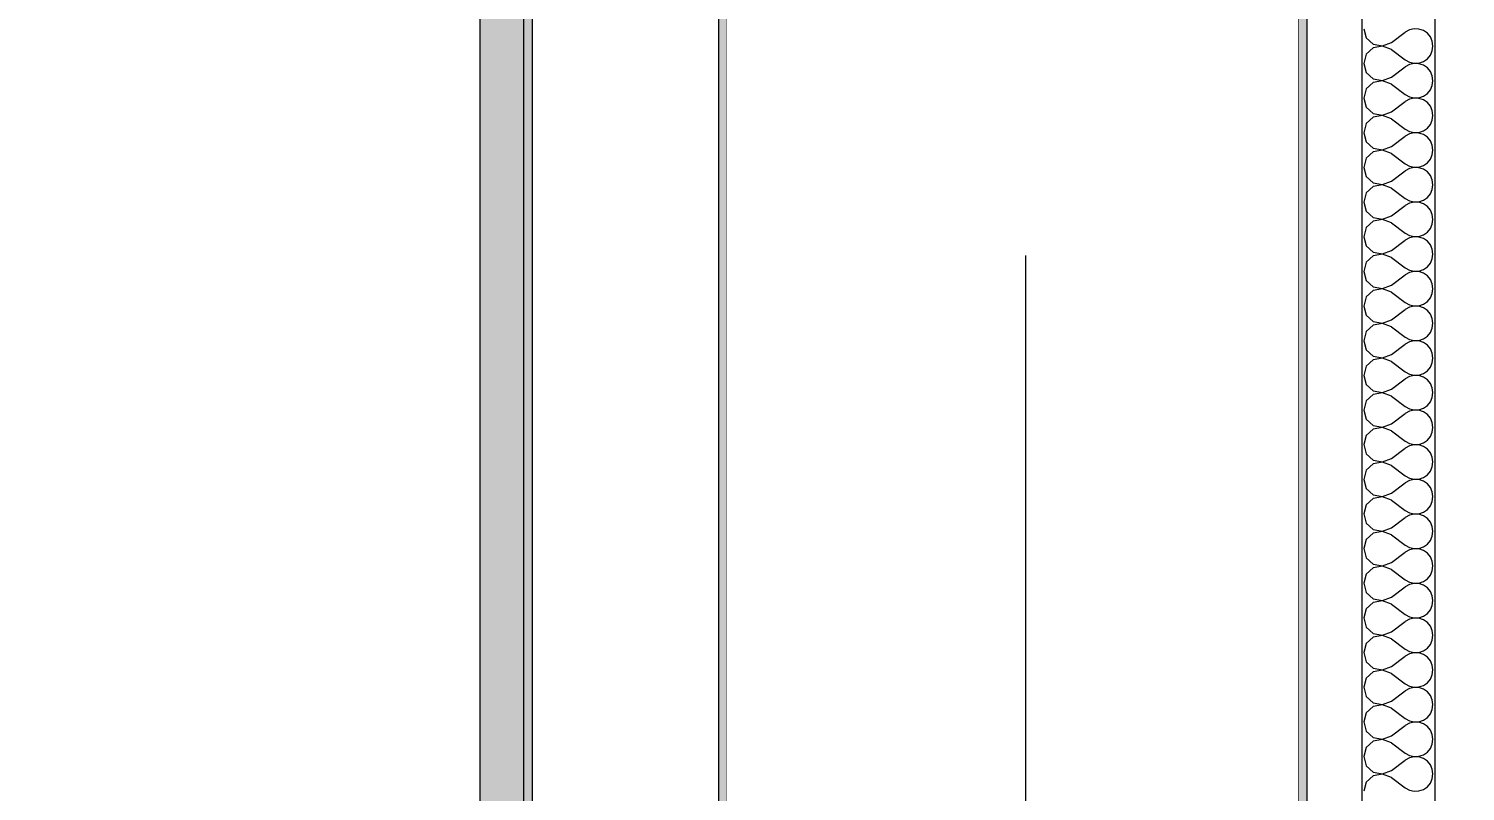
# Model space of a CAD drawing. Header units: millimetres. Extents: x -48147 to 1414029, y -496296 to 18123.
# Drawn here: x 1376945.7 to 1377439.4, y -481552.2 to -481290.3 of the extents above; entities that cross this region are included whole.
import ezdxf
from ezdxf.enums import TextEntityAlignment as Align

# ---------------------------------------------------------------- set-up
doc = ezdxf.new("R2010")
doc.units = ezdxf.units.MM
doc.header["$MEASUREMENT"] = 0
doc.linetypes.add('Double Dashed', pattern=[546.805537, 264.583325, -105.833328, 70.555556, -105.833328])
doc.linetypes.add('Wipeout_Contour', pattern=[1000, 0, -1000])
for name, color, linetype in [('A-25-M_Wall_Int', 7, 'Continuous'), ('New_A-15-MG_Structural_Grid_Phase_2', 7, 'Continuous'), ('New_A-25-M_Wall_Int', 7, 'Continuous'), ('New_A-95-D_1_20', 7, 'Continuous'), ('S-280-M_COLUMN.IFC Import', 7, 'Continuous')]:
    doc.layers.add(name, color=color, linetype=linetype)
for name, color, linetype, lineweight in [('A-25-M_Wall_Int_Pen_No__1', 7, 'Continuous', 13), ('New_A-25-M_Wall_Int_Pen_No__1', 7, 'Continuous', 13), ('New_A-95-D_1_20_Pen_No__1', 7, 'Continuous', 13)]:
    doc.layers.add(name, color=color, linetype=linetype, lineweight=lineweight)
for name, color, linetype, lineweight, true_color in [('A-25-M_Wall_Int_Pen_No__107', 7, 'Continuous', 15, 0xa6a6a6), ('New_A-15-MG_Structural_Grid_Phase_2_Pen_No__222', 7, 'Continuous', 13, 0x65af33), ('New_A-25-M_Wall_Int_Pen_No__107', 7, 'Continuous', 15, 0xa6a6a6)]:
    doc.layers.add(name, color=color, linetype=linetype, lineweight=lineweight, true_color=true_color)
doc.styles.add('GENERATED_STYLE_1', font='')
doc.styles.add('GENERATED_STYLE_2', font='')
doc.styles.get('GENERATED_STYLE_1').set_extended_font_data('Arial')
doc.styles.get('GENERATED_STYLE_2').set_extended_font_data('Swis721 BT')
doc.dimstyles.new('GENERATED_STYLE__4', dxfattribs={"dimtxt": 125, "dimasz": 47.5, "dimexe": 0.18, "dimexo": 50, "dimgap": 0.09, "dimtad": 1, "dimdec": 0, "dimzin": 0, "dimdsep": 46, "dimtxsty": 'GENERATED_STYLE_1', "dimblk": 'ARROWHEAD_2', "dimblk1": 'ARROWHEAD_2', "dimblk2": 'ARROWHEAD_2', "dimcen": 0.09, "dimclrd": 7, "dimclre": 7, "dimclrt": 7, "dimadec": 0, "dimazin": 0, "dimtfac": 1, "dimtdec": 4, "dimtmove": 0, "dimatfit": 3, "dimfxl": 1, "dimtolj": 1, "dimtzin": 0, "dimarcsym": 0})

# ---------------------------------------------------------------- blocks, each defined once
blk = doc.blocks.new('Section Elem_16_2', base_point=(1372879, -490836.73))
at = {"color": 254, "linetype": 'Wipeout_Contour', "lineweight": 0, "ltscale": 5833853.979786932}
blk.add_wipeout([(1376451.91, -482736.73), (1377100.68, -482736.73), (1377100.68, -479761.73), (1376451.91, -479761.73)], dxfattribs=at).dxf.layer = 'New_A-25-M_Wall_Int'
blk = doc.blocks.new('Section Elem_409_2', base_point=(1372879, -490836.73))
at = {"layer": 'A-25-M_Wall_Int_Pen_No__107', "linetype": 'Continuous', "lineweight": 0, "true_color": 0x535353}
blk.add_hatch(color=251, dxfattribs=at).paths.add_polyline_path([(1377182.68, -482736.73), (1377185.68, -482736.73), (1377185.68, -479136.73), (1377182.68, -479136.73)])
at = {"layer": 'A-25-M_Wall_Int_Pen_No__107', "linetype": 'Continuous'}
blk.add_hatch(color=256, dxfattribs=at).paths.add_polyline_path([(1377115.68, -479761.73), (1377100.68, -479761.73), (1377100.68, -482736.73), (1377115.68, -482736.73)])
at = {"layer": 'A-25-M_Wall_Int_Pen_No__1', "linetype": 'Continuous'}
for p, q in [((1377100.68, -479761.73), (1377100.68, -482736.73)), ((1377115.68, -479761.73), (1377115.68, -482736.73)), ((1377185.68, -479761.73), (1377185.68, -482736.73))]:
    blk.add_line(p, q, dxfattribs=at)
at = {"color": 254, "linetype": 'Wipeout_Contour', "lineweight": 0, "ltscale": 5834856.666910468}
blk.add_wipeout([(1377118.68, -482736.73), (1377182.68, -482736.73), (1377182.68, -479136.73), (1377118.68, -479136.73)], dxfattribs=at).dxf.layer = 'A-25-M_Wall_Int'
at = {"layer": 'A-25-M_Wall_Int_Pen_No__107', "linetype": 'Continuous', "lineweight": 0, "true_color": 0x535353}
blk.add_hatch(color=251, dxfattribs=at).paths.add_polyline_path([(1377115.68, -479761.73), (1377115.68, -482736.73), (1377118.68, -482736.73), (1377118.68, -479136.73), (1377115.68, -479136.73), (1377115.68, -479736.73)])
at = {"layer": 'A-25-M_Wall_Int_Pen_No__1', "linetype": 'Continuous'}
for p, q in [((1377118.68, -479136.73), (1377118.68, -482736.73)), ((1377182.68, -479136.73), (1377182.68, -482736.73))]:
    blk.add_line(p, q, dxfattribs=at)
blk = doc.blocks.new('*X441', base_point=(1372879, -490836.73))
at = {"layer": 'New_A-25-M_Wall_Int_Pen_No__107', "linetype": 'Continuous'}
for p, q in [((1377404.5, -481290.3), (1377405.39, -481293.43)), ((1377414.02, -481295.07), (1377418.79, -481291.49)), ((1377420.22, -481290.7), (1377418.79, -481291.49)), ((1377421.82, -481290.33), (1377420.22, -481290.7)), ((1377423.46, -481290.41), (1377421.82, -481290.33)), ((1377425.02, -481290.93), (1377423.46, -481290.41)), ((1377426.37, -481291.86), (1377425.02, -481290.93)), ((1377427.42, -481293.13), (1377426.37, -481291.86)), ((1377405.39, -481293.43), (1377407.79, -481295.63)), ((1377407.79, -481296.88), (1377405.39, -481299.08)), ((1377407.79, -481295.63), (1377410.99, -481296.23)), ((1377410.99, -481296.28), (1377407.79, -481296.88)), ((1377410.99, -481296.23), (1377414.02, -481295.07)), ((1377414.02, -481297.45), (1377410.99, -481296.28)), ((1377428.08, -481294.63), (1377427.42, -481293.13)), ((1377428.31, -481296.26), (1377428.08, -481294.63)), ((1377428.08, -481297.88), (1377428.31, -481296.26)), ((1377405.39, -481299.08), (1377404.5, -481302.21)), ((1377404.5, -481302.21), (1377405.39, -481305.34)), ((1377414.02, -481297.45), (1377418.79, -481301.02)), ((1377418.79, -481301.02), (1377420.22, -481301.81)), ((1377420.22, -481301.81), (1377421.82, -481302.18)), ((1377421.82, -481302.23), (1377420.22, -481302.6)), ((1377421.82, -481302.18), (1377423.46, -481302.1)), ((1377423.46, -481302.31), (1377421.82, -481302.23)), ((1377423.46, -481302.1), (1377425.02, -481301.58)), ((1377425.02, -481302.84), (1377423.46, -481302.31)), ((1377425.02, -481301.58), (1377426.37, -481300.65)), ((1377426.37, -481300.65), (1377427.42, -481299.39)), ((1377427.42, -481299.39), (1377428.08, -481297.88)), ((1377405.39, -481305.34), (1377407.79, -481307.53)), ((1377410.99, -481308.14), (1377414.02, -481306.97)), ((1377414.02, -481306.97), (1377418.79, -481303.4)), ((1377420.22, -481302.6), (1377418.79, -481303.4)), ((1377426.37, -481303.77), (1377425.02, -481302.84)), ((1377427.42, -481305.03), (1377426.37, -481303.77)), ((1377428.08, -481306.53), (1377427.42, -481305.03)), ((1377428.31, -481308.16), (1377428.08, -481306.53)), ((1377405.39, -481310.98), (1377404.5, -481314.11)), ((1377407.79, -481308.79), (1377405.39, -481310.98)), ((1377407.79, -481307.53), (1377410.99, -481308.14)), ((1377410.99, -481308.19), (1377407.79, -481308.79)), ((1377414.02, -481309.35), (1377410.99, -481308.19)), ((1377414.02, -481309.35), (1377418.79, -481312.92)), ((1377426.37, -481312.55), (1377427.42, -481311.29)), ((1377427.42, -481311.29), (1377428.08, -481309.79)), ((1377428.08, -481309.79), (1377428.31, -481308.16)), ((1377404.5, -481314.11), (1377405.39, -481317.24)), ((1377414.02, -481318.88), (1377418.79, -481315.3)), ((1377418.79, -481312.92), (1377420.22, -481313.72)), ((1377420.22, -481314.51), (1377418.79, -481315.3)), ((1377420.22, -481313.72), (1377421.82, -481314.09)), ((1377421.82, -481314.14), (1377420.22, -481314.51)), ((1377421.82, -481314.09), (1377423.46, -481314.01)), ((1377423.46, -481314.22), (1377421.82, -481314.14)), ((1377423.46, -481314.01), (1377425.02, -481313.48)), ((1377425.02, -481314.74), (1377423.46, -481314.22)), ((1377425.02, -481313.48), (1377426.37, -481312.55)), ((1377426.37, -481315.67), (1377425.02, -481314.74)), ((1377427.42, -481316.94), (1377426.37, -481315.67)), ((1377428.08, -481318.44), (1377427.42, -481316.94)), ((1377405.39, -481317.24), (1377407.79, -481319.44)), ((1377407.79, -481320.69), (1377405.39, -481322.89)), ((1377407.79, -481319.44), (1377410.99, -481320.04)), ((1377410.99, -481320.09), (1377407.79, -481320.69)), ((1377410.99, -481320.04), (1377414.02, -481318.88)), ((1377414.02, -481321.26), (1377410.99, -481320.09)), ((1377414.02, -481321.26), (1377418.79, -481324.83)), ((1377427.42, -481323.2), (1377428.08, -481321.69)), ((1377428.31, -481320.07), (1377428.08, -481318.44)), ((1377428.08, -481321.69), (1377428.31, -481320.07)), ((1377405.39, -481322.89), (1377404.5, -481326.02)), ((1377404.5, -481326.02), (1377405.39, -481329.15)), ((1377418.79, -481324.83), (1377420.22, -481325.62)), ((1377420.22, -481326.41), (1377418.79, -481327.21)), ((1377420.22, -481325.62), (1377421.82, -481325.99)), ((1377421.82, -481326.04), (1377420.22, -481326.41)), ((1377421.82, -481325.99), (1377423.46, -481325.91)), ((1377423.46, -481326.12), (1377421.82, -481326.04)), ((1377423.46, -481325.91), (1377425.02, -481325.39)), ((1377425.02, -481326.65), (1377423.46, -481326.12)), ((1377425.02, -481325.39), (1377426.37, -481324.46)), ((1377426.37, -481327.58), (1377425.02, -481326.65)), ((1377426.37, -481324.46), (1377427.42, -481323.2)), ((1377405.39, -481329.15), (1377407.79, -481331.34)), ((1377407.79, -481331.34), (1377410.99, -481331.95)), ((1377410.99, -481331.99), (1377407.79, -481332.6)), ((1377410.99, -481331.95), (1377414.02, -481330.78)), ((1377414.02, -481333.16), (1377410.99, -481331.99)), ((1377414.02, -481330.78), (1377418.79, -481327.21)), ((1377427.42, -481328.84), (1377426.37, -481327.58)), ((1377428.08, -481330.34), (1377427.42, -481328.84)), ((1377428.31, -481331.97), (1377428.08, -481330.34)), ((1377428.08, -481333.6), (1377428.31, -481331.97)), ((1377405.39, -481334.79), (1377404.5, -481337.92)), ((1377407.79, -481332.6), (1377405.39, -481334.79)), ((1377414.02, -481333.16), (1377418.79, -481336.73)), ((1377418.79, -481336.73), (1377420.22, -481337.53)), ((1377425.02, -481337.29), (1377426.37, -481336.36)), ((1377426.37, -481336.36), (1377427.42, -481335.1)), ((1377427.42, -481335.1), (1377428.08, -481333.6)), ((1377404.5, -481337.92), (1377405.39, -481341.05)), ((1377405.39, -481341.05), (1377407.79, -481343.25)), ((1377414.02, -481342.68), (1377418.79, -481339.11)), ((1377420.22, -481338.32), (1377418.79, -481339.11)), ((1377420.22, -481337.53), (1377421.82, -481337.9)), ((1377421.82, -481337.95), (1377420.22, -481338.32)), ((1377421.82, -481337.9), (1377423.46, -481337.82)), ((1377423.46, -481338.03), (1377421.82, -481337.95)), ((1377423.46, -481337.82), (1377425.02, -481337.29)), ((1377425.02, -481338.55), (1377423.46, -481338.03)), ((1377426.37, -481339.48), (1377425.02, -481338.55)), ((1377427.42, -481340.75), (1377426.37, -481339.48)), ((1377428.08, -481342.25), (1377427.42, -481340.75)), ((1377405.39, -481346.7), (1377404.5, -481349.83)), ((1377407.79, -481344.5), (1377405.39, -481346.7)), ((1377407.79, -481343.25), (1377410.99, -481343.85)), ((1377410.99, -481343.9), (1377407.79, -481344.5)), ((1377410.99, -481343.85), (1377414.02, -481342.68)), ((1377414.02, -481345.07), (1377410.99, -481343.9)), ((1377414.02, -481345.07), (1377418.79, -481348.64)), ((1377427.42, -481347), (1377428.08, -481345.5)), ((1377428.31, -481343.88), (1377428.08, -481342.25)), ((1377428.08, -481345.5), (1377428.31, -481343.88)), ((1377404.5, -481349.83), (1377405.39, -481352.96)), ((1377414.02, -481354.59), (1377418.79, -481351.02)), ((1377418.79, -481348.64), (1377420.22, -481349.43)), ((1377420.22, -481350.22), (1377418.79, -481351.02)), ((1377420.22, -481349.43), (1377421.82, -481349.8)), ((1377421.82, -481349.85), (1377420.22, -481350.22)), ((1377421.82, -481349.8), (1377423.46, -481349.72)), ((1377423.46, -481349.93), (1377421.82, -481349.85)), ((1377423.46, -481349.72), (1377425.02, -481349.2)), ((1377425.02, -481350.46), (1377423.46, -481349.93)), ((1377425.02, -481349.2), (1377426.37, -481348.27)), ((1377426.37, -481351.39), (1377425.02, -481350.46)), ((1377426.37, -481348.27), (1377427.42, -481347)), ((1377427.42, -481352.65), (1377426.37, -481351.39)), ((1377405.39, -481352.96), (1377407.79, -481355.15)), ((1377407.79, -481356.41), (1377405.39, -481358.6)), ((1377407.79, -481355.15), (1377410.99, -481355.76)), ((1377410.99, -481355.8), (1377407.79, -481356.41)), ((1377410.99, -481355.76), (1377414.02, -481354.59)), ((1377414.02, -481356.97), (1377410.99, -481355.8)), ((1377428.08, -481354.15), (1377427.42, -481352.65)), ((1377428.31, -481355.78), (1377428.08, -481354.15)), ((1377428.08, -481357.41), (1377428.31, -481355.78)), ((1377405.39, -481358.6), (1377404.5, -481361.73)), ((1377414.02, -481356.97), (1377418.79, -481360.54)), ((1377418.79, -481360.54), (1377420.22, -481361.34)), ((1377420.22, -481361.34), (1377421.82, -481361.71)), ((1377423.46, -481361.63), (1377425.02, -481361.1)), ((1377425.02, -481361.1), (1377426.37, -481360.17)), ((1377426.37, -481360.17), (1377427.42, -481358.91)), ((1377427.42, -481358.91), (1377428.08, -481357.41)), ((1377404.5, -481361.73), (1377405.39, -481364.86)), ((1377405.39, -481364.86), (1377407.79, -481367.06)), ((1377410.99, -481367.66), (1377414.02, -481366.49)), ((1377414.02, -481366.49), (1377418.79, -481362.92)), ((1377420.22, -481362.13), (1377418.79, -481362.92)), ((1377421.82, -481361.76), (1377420.22, -481362.13)), ((1377421.82, -481361.71), (1377423.46, -481361.63)), ((1377423.46, -481361.84), (1377421.82, -481361.76)), ((1377425.02, -481362.36), (1377423.46, -481361.84)), ((1377426.37, -481363.29), (1377425.02, -481362.36)), ((1377427.42, -481364.56), (1377426.37, -481363.29)), ((1377428.08, -481366.06), (1377427.42, -481364.56)), ((1377428.31, -481367.68), (1377428.08, -481366.06)), ((1377405.39, -481370.51), (1377404.5, -481373.64)), ((1377407.79, -481368.31), (1377405.39, -481370.51)), ((1377407.79, -481367.06), (1377410.99, -481367.66)), ((1377410.99, -481367.71), (1377407.79, -481368.31)), ((1377414.02, -481368.88), (1377410.99, -481367.71)), ((1377414.02, -481368.88), (1377418.79, -481372.45)), ((1377426.37, -481372.08), (1377427.42, -481370.81)), ((1377427.42, -481370.81), (1377428.08, -481369.31)), ((1377428.08, -481369.31), (1377428.31, -481367.68)), ((1377404.5, -481373.64), (1377405.39, -481376.77)), ((1377414.02, -481378.4), (1377418.79, -481374.83)), ((1377418.79, -481372.45), (1377420.22, -481373.24)), ((1377420.22, -481374.03), (1377418.79, -481374.83)), ((1377420.22, -481373.24), (1377421.82, -481373.61)), ((1377421.82, -481373.66), (1377420.22, -481374.03)), ((1377421.82, -481373.61), (1377423.46, -481373.53)), ((1377423.46, -481373.74), (1377421.82, -481373.66)), ((1377423.46, -481373.53), (1377425.02, -481373.01)), ((1377425.02, -481374.27), (1377423.46, -481373.74)), ((1377425.02, -481373.01), (1377426.37, -481372.08)), ((1377426.37, -481375.2), (1377425.02, -481374.27)), ((1377427.42, -481376.46), (1377426.37, -481375.2)), ((1377405.39, -481376.77), (1377407.79, -481378.96)), ((1377407.79, -481380.22), (1377405.39, -481382.41)), ((1377407.79, -481378.96), (1377410.99, -481379.57)), ((1377410.99, -481379.61), (1377407.79, -481380.22)), ((1377410.99, -481379.57), (1377414.02, -481378.4)), ((1377414.02, -481380.78), (1377410.99, -481379.61)), ((1377414.02, -481380.78), (1377418.79, -481384.35)), ((1377428.08, -481377.96), (1377427.42, -481376.46)), ((1377427.42, -481382.72), (1377428.08, -481381.22)), ((1377428.31, -481379.59), (1377428.08, -481377.96)), ((1377428.08, -481381.22), (1377428.31, -481379.59)), ((1377405.39, -481382.41), (1377404.5, -481385.54)), ((1377404.5, -481385.54), (1377405.39, -481388.67)), ((1377418.79, -481384.35), (1377420.22, -481385.15)), ((1377420.22, -481385.94), (1377418.79, -481386.73)), ((1377420.22, -481385.15), (1377421.82, -481385.52)), ((1377421.82, -481385.57), (1377420.22, -481385.94)), ((1377421.82, -481385.52), (1377423.46, -481385.44)), ((1377423.46, -481385.65), (1377421.82, -481385.57)), ((1377423.46, -481385.44), (1377425.02, -481384.91)), ((1377425.02, -481386.17), (1377423.46, -481385.65)), ((1377425.02, -481384.91), (1377426.37, -481383.98)), ((1377426.37, -481387.1), (1377425.02, -481386.17)), ((1377426.37, -481383.98), (1377427.42, -481382.72)), ((1377405.39, -481388.67), (1377407.79, -481390.87)), ((1377407.79, -481390.87), (1377410.99, -481391.47)), ((1377410.99, -481391.47), (1377414.02, -481390.3)), ((1377414.02, -481390.3), (1377418.79, -481386.73)), ((1377427.42, -481388.36), (1377426.37, -481387.1)), ((1377428.08, -481389.87), (1377427.42, -481388.36)), ((1377428.31, -481391.49), (1377428.08, -481389.87)), ((1377405.39, -481394.32), (1377404.5, -481397.45)), ((1377407.79, -481392.12), (1377405.39, -481394.32)), ((1377410.99, -481391.52), (1377407.79, -481392.12)), ((1377414.02, -481392.68), (1377410.99, -481391.52)), ((1377414.02, -481392.68), (1377418.79, -481396.26)), ((1377425.02, -481396.82), (1377426.37, -481395.89)), ((1377426.37, -481395.89), (1377427.42, -481394.62)), ((1377427.42, -481394.62), (1377428.08, -481393.12)), ((1377428.08, -481393.12), (1377428.31, -481391.49)), ((1377404.5, -481397.45), (1377405.39, -481400.58)), ((1377405.39, -481400.58), (1377407.79, -481402.77)), ((1377414.02, -481402.21), (1377418.79, -481398.64)), ((1377418.79, -481396.26), (1377420.22, -481397.05)), ((1377420.22, -481397.84), (1377418.79, -481398.64)), ((1377420.22, -481397.05), (1377421.82, -481397.42)), ((1377421.82, -481397.47), (1377420.22, -481397.84)), ((1377421.82, -481397.42), (1377423.46, -481397.34)), ((1377423.46, -481397.55), (1377421.82, -481397.47)), ((1377423.46, -481397.34), (1377425.02, -481396.82)), ((1377425.02, -481398.08), (1377423.46, -481397.55)), ((1377426.37, -481399.01), (1377425.02, -481398.08)), ((1377427.42, -481400.27), (1377426.37, -481399.01)), ((1377428.08, -481401.77), (1377427.42, -481400.27)), ((1377407.79, -481404.03), (1377405.39, -481406.22)), ((1377407.79, -481402.77), (1377410.99, -481403.38)), ((1377410.99, -481403.42), (1377407.79, -481404.03)), ((1377410.99, -481403.38), (1377414.02, -481402.21)), ((1377414.02, -481404.59), (1377410.99, -481403.42)), ((1377414.02, -481404.59), (1377418.79, -481408.16)), ((1377427.42, -481406.53), (1377428.08, -481405.03)), ((1377428.31, -481403.4), (1377428.08, -481401.77)), ((1377428.08, -481405.03), (1377428.31, -481403.4)), ((1377405.39, -481406.22), (1377404.5, -481409.35)), ((1377404.5, -481409.35), (1377405.39, -481412.48)), ((1377414.02, -481414.11), (1377418.79, -481410.54)), ((1377418.79, -481408.16), (1377420.22, -481408.96)), ((1377420.22, -481409.75), (1377418.79, -481410.54)), ((1377420.22, -481408.96), (1377421.82, -481409.33)), ((1377421.82, -481409.38), (1377420.22, -481409.75)), ((1377421.82, -481409.33), (1377423.46, -481409.25)), ((1377423.46, -481409.46), (1377421.82, -481409.38)), ((1377423.46, -481409.25), (1377425.02, -481408.72)), ((1377425.02, -481409.98), (1377423.46, -481409.46)), ((1377425.02, -481408.72), (1377426.37, -481407.79)), ((1377426.37, -481410.91), (1377425.02, -481409.98)), ((1377426.37, -481407.79), (1377427.42, -481406.53)), ((1377427.42, -481412.17), (1377426.37, -481410.91)), ((1377405.39, -481412.48), (1377407.79, -481414.68)), ((1377407.79, -481415.93), (1377405.39, -481418.13)), ((1377407.79, -481414.68), (1377410.99, -481415.28)), ((1377410.99, -481415.33), (1377407.79, -481415.93)), ((1377410.99, -481415.28), (1377414.02, -481414.11)), ((1377414.02, -481416.49), (1377410.99, -481415.33)), ((1377428.08, -481413.68), (1377427.42, -481412.17)), ((1377428.31, -481415.3), (1377428.08, -481413.68)), ((1377428.08, -481416.93), (1377428.31, -481415.3)), ((1377405.39, -481418.13), (1377404.5, -481421.26)), ((1377414.02, -481416.49), (1377418.79, -481420.07)), ((1377418.79, -481420.07), (1377420.22, -481420.86)), ((1377420.22, -481420.86), (1377421.82, -481421.23)), ((1377423.46, -481421.15), (1377425.02, -481420.63)), ((1377425.02, -481420.63), (1377426.37, -481419.7)), ((1377426.37, -481419.7), (1377427.42, -481418.43)), ((1377427.42, -481418.43), (1377428.08, -481416.93)), ((1377404.5, -481421.26), (1377405.39, -481424.39)), ((1377405.39, -481424.39), (1377407.79, -481426.58)), ((1377414.02, -481426.02), (1377418.79, -481422.45)), ((1377420.22, -481421.65), (1377418.79, -481422.45)), ((1377421.82, -481421.28), (1377420.22, -481421.65)), ((1377421.82, -481421.23), (1377423.46, -481421.15)), ((1377423.46, -481421.36), (1377421.82, -481421.28)), ((1377425.02, -481421.88), (1377423.46, -481421.36)), ((1377426.37, -481422.81), (1377425.02, -481421.88)), ((1377427.42, -481424.08), (1377426.37, -481422.81)), ((1377428.08, -481425.58), (1377427.42, -481424.08)), ((1377428.31, -481427.21), (1377428.08, -481425.58)), ((1377405.39, -481430.03), (1377404.5, -481433.16)), ((1377407.79, -481427.84), (1377405.39, -481430.03)), ((1377407.79, -481426.58), (1377410.99, -481427.18)), ((1377410.99, -481427.23), (1377407.79, -481427.84)), ((1377410.99, -481427.18), (1377414.02, -481426.02)), ((1377414.02, -481428.4), (1377410.99, -481427.23)), ((1377414.02, -481428.4), (1377418.79, -481431.97)), ((1377426.37, -481431.6), (1377427.42, -481430.34)), ((1377427.42, -481430.34), (1377428.08, -481428.84)), ((1377428.08, -481428.84), (1377428.31, -481427.21)), ((1377404.5, -481433.16), (1377405.39, -481436.29)), ((1377414.02, -481437.92), (1377418.79, -481434.35)), ((1377418.79, -481431.97), (1377420.22, -481432.77)), ((1377420.22, -481433.56), (1377418.79, -481434.35)), ((1377420.22, -481432.77), (1377421.82, -481433.14)), ((1377421.82, -481433.19), (1377420.22, -481433.56)), ((1377421.82, -481433.14), (1377423.46, -481433.06)), ((1377423.46, -481433.26), (1377421.82, -481433.19)), ((1377423.46, -481433.06), (1377425.02, -481432.53)), ((1377425.02, -481433.79), (1377423.46, -481433.26)), ((1377425.02, -481432.53), (1377426.37, -481431.6)), ((1377426.37, -481434.72), (1377425.02, -481433.79)), ((1377427.42, -481435.98), (1377426.37, -481434.72)), ((1377405.39, -481436.29), (1377407.79, -481438.48)), ((1377407.79, -481439.74), (1377405.39, -481441.94)), ((1377407.79, -481438.48), (1377410.99, -481439.09)), ((1377410.99, -481439.14), (1377407.79, -481439.74)), ((1377410.99, -481439.09), (1377414.02, -481437.92)), ((1377414.02, -481440.3), (1377410.99, -481439.14)), ((1377414.02, -481440.3), (1377418.79, -481443.88)), ((1377428.08, -481437.49), (1377427.42, -481435.98)), ((1377428.31, -481439.11), (1377428.08, -481437.49)), ((1377428.08, -481440.74), (1377428.31, -481439.11)), ((1377405.39, -481441.94), (1377404.5, -481445.07)), ((1377404.5, -481445.07), (1377405.39, -481448.2)), ((1377418.79, -481443.88), (1377420.22, -481444.67)), ((1377420.22, -481445.46), (1377418.79, -481446.26)), ((1377420.22, -481444.67), (1377421.82, -481445.04)), ((1377421.82, -481445.09), (1377420.22, -481445.46)), ((1377421.82, -481445.04), (1377423.46, -481444.96)), ((1377423.46, -481445.17), (1377421.82, -481445.09)), ((1377423.46, -481444.96), (1377425.02, -481444.44)), ((1377425.02, -481445.69), (1377423.46, -481445.17)), ((1377425.02, -481444.44), (1377426.37, -481443.51)), ((1377426.37, -481443.51), (1377427.42, -481442.24)), ((1377427.42, -481442.24), (1377428.08, -481440.74)), ((1377405.39, -481448.2), (1377407.79, -481450.39)), ((1377407.79, -481450.39), (1377410.99, -481450.99)), ((1377410.99, -481450.99), (1377414.02, -481449.83)), ((1377414.02, -481449.83), (1377418.79, -481446.26)), ((1377426.37, -481446.62), (1377425.02, -481445.69)), ((1377427.42, -481447.89), (1377426.37, -481446.62)), ((1377428.08, -481449.39), (1377427.42, -481447.89)), ((1377428.31, -481451.02), (1377428.08, -481449.39)), ((1377405.39, -481453.84), (1377404.5, -481456.97)), ((1377407.79, -481451.65), (1377405.39, -481453.84)), ((1377410.99, -481451.04), (1377407.79, -481451.65)), ((1377414.02, -481452.21), (1377410.99, -481451.04)), ((1377414.02, -481452.21), (1377418.79, -481455.78)), ((1377425.02, -481456.34), (1377426.37, -481455.41)), ((1377426.37, -481455.41), (1377427.42, -481454.15)), ((1377427.42, -481454.15), (1377428.08, -481452.64)), ((1377428.08, -481452.64), (1377428.31, -481451.02)), ((1377404.5, -481456.97), (1377405.39, -481460.1)), ((1377405.39, -481460.1), (1377407.79, -481462.29)), ((1377414.02, -481461.73), (1377418.79, -481458.16)), ((1377418.79, -481455.78), (1377420.22, -481456.57)), ((1377420.22, -481457.37), (1377418.79, -481458.16)), ((1377420.22, -481456.57), (1377421.82, -481456.95)), ((1377421.82, -481456.99), (1377420.22, -481457.37)), ((1377421.82, -481456.95), (1377423.46, -481456.87)), ((1377423.46, -481457.07), (1377421.82, -481456.99)), ((1377423.46, -481456.87), (1377425.02, -481456.34)), ((1377425.02, -481457.6), (1377423.46, -481457.07)), ((1377426.37, -481458.53), (1377425.02, -481457.6)), ((1377427.42, -481459.79), (1377426.37, -481458.53)), ((1377428.08, -481461.3), (1377427.42, -481459.79)), ((1377407.79, -481463.55), (1377405.39, -481465.75)), ((1377407.79, -481462.29), (1377410.99, -481462.9)), ((1377410.99, -481462.95), (1377407.79, -481463.55)), ((1377410.99, -481462.9), (1377414.02, -481461.73)), ((1377414.02, -481464.11), (1377410.99, -481462.95)), ((1377414.02, -481464.11), (1377418.79, -481467.68)), ((1377427.42, -481466.05), (1377428.08, -481464.55)), ((1377428.31, -481462.92), (1377428.08, -481461.3)), ((1377428.08, -481464.55), (1377428.31, -481462.92)), ((1377405.39, -481465.75), (1377404.5, -481468.88)), ((1377404.5, -481468.88), (1377405.39, -481472)), ((1377414.02, -481473.64), (1377418.79, -481470.07)), ((1377418.79, -481467.68), (1377420.22, -481468.48)), ((1377420.22, -481469.27), (1377418.79, -481470.07)), ((1377420.22, -481468.48), (1377421.82, -481468.85)), ((1377421.82, -481468.9), (1377420.22, -481469.27)), ((1377421.82, -481468.85), (1377423.46, -481468.77)), ((1377423.46, -481468.98), (1377421.82, -481468.9)), ((1377423.46, -481468.77), (1377425.02, -481468.25)), ((1377425.02, -481469.5), (1377423.46, -481468.98)), ((1377425.02, -481468.25), (1377426.37, -481467.32)), ((1377426.37, -481470.43), (1377425.02, -481469.5)), ((1377426.37, -481467.32), (1377427.42, -481466.05)), ((1377405.39, -481472), (1377407.79, -481474.2)), ((1377407.79, -481474.2), (1377410.99, -481474.8)), ((1377410.99, -481474.85), (1377407.79, -481475.46)), ((1377410.99, -481474.8), (1377414.02, -481473.64)), ((1377414.02, -481476.02), (1377410.99, -481474.85)), ((1377427.42, -481471.7), (1377426.37, -481470.43)), ((1377428.08, -481473.2), (1377427.42, -481471.7)), ((1377428.31, -481474.83), (1377428.08, -481473.2)), ((1377428.08, -481476.45), (1377428.31, -481474.83)), ((1377405.39, -481477.65), (1377404.5, -481480.78)), ((1377407.79, -481475.46), (1377405.39, -481477.65)), ((1377414.02, -481476.02), (1377418.79, -481479.59)), ((1377418.79, -481479.59), (1377420.22, -481480.38)), ((1377425.02, -481480.15), (1377426.37, -481479.22)), ((1377426.37, -481479.22), (1377427.42, -481477.96)), ((1377427.42, -481477.96), (1377428.08, -481476.45)), ((1377404.5, -481480.78), (1377405.39, -481483.91)), ((1377405.39, -481483.91), (1377407.79, -481486.1)), ((1377414.02, -481485.54), (1377418.79, -481481.97)), ((1377420.22, -481481.18), (1377418.79, -481481.97)), ((1377420.22, -481480.38), (1377421.82, -481480.76)), ((1377421.82, -481480.8), (1377420.22, -481481.18)), ((1377421.82, -481480.76), (1377423.46, -481480.68)), ((1377423.46, -481480.88), (1377421.82, -481480.8)), ((1377423.46, -481480.68), (1377425.02, -481480.15)), ((1377425.02, -481481.41), (1377423.46, -481480.88)), ((1377426.37, -481482.34), (1377425.02, -481481.41)), ((1377427.42, -481483.6), (1377426.37, -481482.34)), ((1377428.08, -481485.11), (1377427.42, -481483.6)), ((1377405.39, -481489.56), (1377404.5, -481492.68)), ((1377407.79, -481487.36), (1377405.39, -481489.56)), ((1377407.79, -481486.1), (1377410.99, -481486.71)), ((1377410.99, -481486.76), (1377407.79, -481487.36)), ((1377410.99, -481486.71), (1377414.02, -481485.54)), ((1377414.02, -481487.92), (1377410.99, -481486.76)), ((1377414.02, -481487.92), (1377418.79, -481491.49)), ((1377426.37, -481491.13), (1377427.42, -481489.86)), ((1377427.42, -481489.86), (1377428.08, -481488.36)), ((1377428.31, -481486.73), (1377428.08, -481485.11)), ((1377428.08, -481488.36), (1377428.31, -481486.73)), ((1377404.5, -481492.68), (1377405.39, -481495.81)), ((1377414.02, -481497.45), (1377418.79, -481493.88)), ((1377418.79, -481491.49), (1377420.22, -481492.29)), ((1377420.22, -481493.08), (1377418.79, -481493.88)), ((1377420.22, -481492.29), (1377421.82, -481492.66)), ((1377421.82, -481492.71), (1377420.22, -481493.08)), ((1377421.82, -481492.66), (1377423.46, -481492.58)), ((1377423.46, -481492.79), (1377421.82, -481492.71)), ((1377423.46, -481492.58), (1377425.02, -481492.06)), ((1377425.02, -481493.31), (1377423.46, -481492.79)), ((1377425.02, -481492.06), (1377426.37, -481491.13)), ((1377426.37, -481494.24), (1377425.02, -481493.31)), ((1377427.42, -481495.51), (1377426.37, -481494.24)), ((1377405.39, -481495.81), (1377407.79, -481498.01)), ((1377407.79, -481499.27), (1377405.39, -481501.46)), ((1377407.79, -481498.01), (1377410.99, -481498.61)), ((1377410.99, -481498.66), (1377407.79, -481499.27)), ((1377410.99, -481498.61), (1377414.02, -481497.45)), ((1377414.02, -481499.83), (1377410.99, -481498.66)), ((1377414.02, -481499.83), (1377418.79, -481503.4)), ((1377428.08, -481497.01), (1377427.42, -481495.51)), ((1377428.31, -481498.64), (1377428.08, -481497.01)), ((1377428.08, -481500.26), (1377428.31, -481498.64)), ((1377405.39, -481501.46), (1377404.5, -481504.59)), ((1377404.5, -481504.59), (1377405.39, -481507.72)), ((1377418.79, -481503.4), (1377420.22, -481504.19)), ((1377420.22, -481504.19), (1377421.82, -481504.57)), ((1377421.82, -481504.61), (1377420.22, -481504.99)), ((1377421.82, -481504.57), (1377423.46, -481504.49)), ((1377423.46, -481504.69), (1377421.82, -481504.61)), ((1377423.46, -481504.49), (1377425.02, -481503.96)), ((1377425.02, -481505.22), (1377423.46, -481504.69)), ((1377425.02, -481503.96), (1377426.37, -481503.03)), ((1377426.37, -481503.03), (1377427.42, -481501.77)), ((1377427.42, -481501.77), (1377428.08, -481500.26)), ((1377405.39, -481507.72), (1377407.79, -481509.91)), ((1377410.99, -481510.52), (1377414.02, -481509.35)), ((1377414.02, -481509.35), (1377418.79, -481505.78)), ((1377420.22, -481504.99), (1377418.79, -481505.78)), ((1377426.37, -481506.15), (1377425.02, -481505.22)), ((1377427.42, -481507.41), (1377426.37, -481506.15)), ((1377428.08, -481508.92), (1377427.42, -481507.41)), ((1377428.31, -481510.54), (1377428.08, -481508.92)), ((1377405.39, -481513.36), (1377404.5, -481516.49)), ((1377407.79, -481511.17), (1377405.39, -481513.36)), ((1377407.79, -481509.91), (1377410.99, -481510.52)), ((1377410.99, -481510.57), (1377407.79, -481511.17)), ((1377414.02, -481511.73), (1377410.99, -481510.57)), ((1377414.02, -481511.73), (1377418.79, -481515.3)), ((1377426.37, -481514.94), (1377427.42, -481513.67)), ((1377427.42, -481513.67), (1377428.08, -481512.17)), ((1377428.08, -481512.17), (1377428.31, -481510.54)), ((1377404.5, -481516.49), (1377405.39, -481519.62)), ((1377414.02, -481521.26), (1377418.79, -481517.68)), ((1377418.79, -481515.3), (1377420.22, -481516.1)), ((1377420.22, -481516.89), (1377418.79, -481517.68)), ((1377420.22, -481516.1), (1377421.82, -481516.47)), ((1377421.82, -481516.52), (1377420.22, -481516.89)), ((1377421.82, -481516.47), (1377423.46, -481516.39)), ((1377423.46, -481516.6), (1377421.82, -481516.52)), ((1377423.46, -481516.39), (1377425.02, -481515.87)), ((1377425.02, -481517.12), (1377423.46, -481516.6)), ((1377425.02, -481515.87), (1377426.37, -481514.94)), ((1377426.37, -481518.05), (1377425.02, -481517.12)), ((1377427.42, -481519.32), (1377426.37, -481518.05)), ((1377428.08, -481520.82), (1377427.42, -481519.32)), ((1377405.39, -481519.62), (1377407.79, -481521.82)), ((1377407.79, -481523.08), (1377405.39, -481525.27)), ((1377407.79, -481521.82), (1377410.99, -481522.42)), ((1377410.99, -481522.47), (1377407.79, -481523.08)), ((1377410.99, -481522.42), (1377414.02, -481521.26)), ((1377414.02, -481523.64), (1377410.99, -481522.47)), ((1377414.02, -481523.64), (1377418.79, -481527.21)), ((1377427.42, -481525.58), (1377428.08, -481524.07)), ((1377428.31, -481522.45), (1377428.08, -481520.82)), ((1377428.08, -481524.07), (1377428.31, -481522.45)), ((1377405.39, -481525.27), (1377404.5, -481528.4)), ((1377404.5, -481528.4), (1377405.39, -481531.53)), ((1377418.79, -481527.21), (1377420.22, -481528)), ((1377420.22, -481528.79), (1377418.79, -481529.59)), ((1377420.22, -481528), (1377421.82, -481528.38)), ((1377421.82, -481528.42), (1377420.22, -481528.79)), ((1377421.82, -481528.38), (1377423.46, -481528.3)), ((1377423.46, -481528.5), (1377421.82, -481528.42)), ((1377423.46, -481528.3), (1377425.02, -481527.77)), ((1377425.02, -481529.03), (1377423.46, -481528.5)), ((1377425.02, -481527.77), (1377426.37, -481526.84)), ((1377426.37, -481529.96), (1377425.02, -481529.03)), ((1377426.37, -481526.84), (1377427.42, -481525.58)), ((1377405.39, -481531.53), (1377407.79, -481533.72)), ((1377407.79, -481533.72), (1377410.99, -481534.33)), ((1377410.99, -481534.38), (1377407.79, -481534.98)), ((1377410.99, -481534.33), (1377414.02, -481533.16)), ((1377414.02, -481535.54), (1377410.99, -481534.38)), ((1377414.02, -481533.16), (1377418.79, -481529.59)), ((1377427.42, -481531.22), (1377426.37, -481529.96)), ((1377428.08, -481532.72), (1377427.42, -481531.22)), ((1377428.31, -481534.35), (1377428.08, -481532.72)), ((1377428.08, -481535.98), (1377428.31, -481534.35)), ((1377405.39, -481537.17), (1377404.5, -481540.3)), ((1377407.79, -481534.98), (1377405.39, -481537.17)), ((1377414.02, -481535.54), (1377418.79, -481539.11)), ((1377418.79, -481539.11), (1377420.22, -481539.91)), ((1377425.02, -481539.68), (1377426.37, -481538.75)), ((1377426.37, -481538.75), (1377427.42, -481537.48)), ((1377427.42, -481537.48), (1377428.08, -481535.98)), ((1377404.5, -481540.3), (1377405.39, -481543.43)), ((1377405.39, -481543.43), (1377407.79, -481545.63)), ((1377414.02, -481545.07), (1377418.79, -481541.49)), ((1377420.22, -481540.7), (1377418.79, -481541.49)), ((1377420.22, -481539.91), (1377421.82, -481540.28)), ((1377421.82, -481540.33), (1377420.22, -481540.7)), ((1377421.82, -481540.28), (1377423.46, -481540.2)), ((1377423.46, -481540.41), (1377421.82, -481540.33)), ((1377423.46, -481540.2), (1377425.02, -481539.68)), ((1377425.02, -481540.93), (1377423.46, -481540.41)), ((1377426.37, -481541.86), (1377425.02, -481540.93)), ((1377427.42, -481543.13), (1377426.37, -481541.86)), ((1377428.08, -481544.63), (1377427.42, -481543.13)), ((1377405.39, -481549.08), (1377404.5, -481552.21)), ((1377407.79, -481546.88), (1377405.39, -481549.08)), ((1377407.79, -481545.63), (1377410.99, -481546.23)), ((1377410.99, -481546.28), (1377407.79, -481546.88)), ((1377410.99, -481546.23), (1377414.02, -481545.07)), ((1377414.02, -481547.45), (1377410.99, -481546.28)), ((1377414.02, -481547.45), (1377418.79, -481551.02)), ((1377427.42, -481549.39), (1377428.08, -481547.88)), ((1377428.31, -481546.26), (1377428.08, -481544.63)), ((1377428.08, -481547.88), (1377428.31, -481546.26)), ((1377418.79, -481551.02), (1377420.22, -481551.81)), ((1377420.22, -481551.81), (1377421.82, -481552.18)), ((1377421.82, -481552.18), (1377423.46, -481552.1)), ((1377423.46, -481552.1), (1377425.02, -481551.58)), ((1377425.02, -481551.58), (1377426.37, -481550.65)), ((1377426.37, -481550.65), (1377427.42, -481549.39))]:
    blk.add_line(p, q, dxfattribs=at)
blk = doc.blocks.new('Section Elem_410_2', base_point=(1372879, -490836.73))
at = {"layer": 'New_A-25-M_Wall_Int_Pen_No__107', "linetype": 'Continuous', "lineweight": 0, "true_color": 0x535353}
blk.add_hatch(color=251, dxfattribs=at).paths.add_polyline_path([(1377381.91, -479136.73), (1377381.91, -482736.73), (1377384.91, -482736.73), (1377384.91, -479136.73)])
at = {"layer": 'New_A-25-M_Wall_Int_Pen_No__1', "linetype": 'Continuous'}
blk.add_line((1377381.91, -479136.73), (1377381.91, -482736.73), dxfattribs=at)
at = {"color": 254, "linetype": 'Wipeout_Contour', "lineweight": 0, "ltscale": 5835777.070774313}
blk.add_wipeout([(1377384.91, -482736.73), (1377403.91, -482736.73), (1377403.91, -479136.73), (1377384.91, -479136.73)], dxfattribs=at).dxf.layer = 'New_A-25-M_Wall_Int'
at = {"layer": 'New_A-25-M_Wall_Int_Pen_No__1', "linetype": 'Continuous'}
blk.add_line((1377384.91, -479136.73), (1377384.91, -482736.73), dxfattribs=at)
at = {"color": 254, "linetype": 'Wipeout_Contour', "lineweight": 0, "ltscale": 5835860.151980201}
blk.add_wipeout([(1377403.91, -482736.73), (1377428.91, -482736.73), (1377428.91, -479136.73), (1377403.91, -479136.73)], dxfattribs=at).dxf.layer = 'New_A-25-M_Wall_Int'
at = {"layer": 'New_A-25-M_Wall_Int_Pen_No__1', "linetype": 'Continuous'}
blk.add_line((1377403.91, -479136.73), (1377403.91, -482736.73), dxfattribs=at)
at = {"layer": 'New_A-25-M_Wall_Int'}
blk.add_blockref('*X441', (1372879, -490836.73), dxfattribs=at)
at = {"color": 254, "linetype": 'Wipeout_Contour', "lineweight": 0, "ltscale": 5835945.121523652}
blk.add_wipeout([(1377428.91, -482736.73), (1377448.91, -482736.73), (1377448.91, -479136.73), (1377428.91, -479136.73)], dxfattribs=at).dxf.layer = 'New_A-25-M_Wall_Int'
at = {"layer": 'New_A-25-M_Wall_Int_Pen_No__1', "linetype": 'Continuous'}
blk.add_line((1377428.91, -479136.73), (1377428.91, -482736.73), dxfattribs=at)
blk = doc.blocks.new('Section Elem_443_2', base_point=(1372879, -490836.73))
at = {"color": 254, "linetype": 'Wipeout_Contour', "lineweight": 0, "ltscale": 40835547.6600148}
blk.add_wipeout([(1377185.68, -482736.73), (1377381.91, -482736.73), (1377381.91, -479136.73), (1377365.39, -479136.73), (1377365.39, -479151.73), (1377303.19, -479151.73), (1377295.98, -479154.72), (1377292.99, -479161.93), (1377292.99, -479569.53), (1377295.98, -479576.74), (1377303.19, -479579.73), (1377365.39, -479579.73), (1377365.39, -479594.73), (1377211.59, -479594.73), (1377211.59, -479579.73), (1377273.79, -479579.73), (1377281, -479576.74), (1377283.99, -479569.53), (1377283.99, -479161.93), (1377281, -479154.72), (1377273.79, -479151.73), (1377211.59, -479151.73), (1377211.59, -479136.73), (1377185.68, -479136.73), (1377185.68, -479736.73), (1377317.02, -479736.73), (1377317.02, -479761.73), (1377185.68, -479761.73)], dxfattribs=at).dxf.layer = 'S-280-M_COLUMN.IFC Import'
blk = doc.blocks.new('Standard grid marker[2]_2', base_point=(1377288.27, -469432.1))
at = {"layer": 'New_A-15-MG_Structural_Grid_Phase_2_Pen_No__222', "linetype": 'Double Dashed'}
blk.add_line((1377288.27, -470432.1), (1377288.27, -493836.73), dxfattribs=at)
at = {"layer": 'New_A-15-MG_Structural_Grid_Phase_2_Pen_No__222', "style": 'GENERATED_STYLE_2'}
for tag, p in [('AC_MarkerText_1_0', (1377288.27, -469161.51)), ('AC_MarkerText_1_1', (1377288.27, -495066.14))]:
    blk.add_attdef(tag, text='', height=175, rotation=360, dxfattribs=at).set_placement(p, align=Align.MIDDLE_CENTER)
blk = doc.blocks.new('*D781', base_point=(1372879, -490836.73))
at = {"layer": 'New_A-95-D_1_20_Pen_No__1', "linetype": 'Continuous'}
for p, q in [((1367392.19, -478986.73), (1367392.19, -478956.17)), ((1367423.44, -479004.77), (1367360.94, -478968.69)), ((1367439.07, -478986.73), (1367345.32, -478986.73)), ((1367392.19, -482736.73), (1367392.19, -478986.73)), ((1367360.94, -482718.69), (1367423.44, -482754.77)), ((1367439.07, -482736.73), (1367345.32, -482736.73))]:
    blk.add_line(p, q, dxfattribs=at)
at = {"layer": 'New_A-95-D_1_20_Pen_No__1', "insert": (1367367.19, -481076.23), "char_height": 125, "attachment_point": 7, "rotation": 90, "style": 'GENERATED_STYLE_1'}
blk.add_mtext('\\A1;{\\fArial|b0|i0|c0|p34;3,750}', dxfattribs=at)
blk = doc.blocks.new('ARROWHEAD_2')
at = {"color": 0, "linetype": 'Continuous', "lineweight": 0}
for p, q in [((-0.378, -0.655), (0.378, 0.655)), ((0, 0), (-1, 0))]:
    blk.add_line(p, q, dxfattribs=at)

msp = doc.modelspace()

# ---------------------------------------------------------------- block references
at = {"layer": 'New_A-25-M_Wall_Int'}
for name in ['Section Elem_410_2', 'Section Elem_16_2']:
    msp.add_blockref(name, (1372879, -490836.73), dxfattribs=at)

# ---------------------------------------------------------------- next in the draw order: block references
at = {"layer": 'A-25-M_Wall_Int'}
msp.add_blockref('Section Elem_409_2', (1372879, -490836.73), dxfattribs=at)

# ---------------------------------------------------------------- next in the draw order: block references
at = {"layer": 'S-280-M_COLUMN.IFC Import'}
msp.add_blockref('Section Elem_443_2', (1372879, -490836.73), dxfattribs=at)

# ---------------------------------------------------------------- next in the draw order: block references
at = {"layer": 'New_A-15-MG_Structural_Grid_Phase_2', "color": 8, "linetype": 'Continuous', "lineweight": 15}
msp.add_blockref('Standard grid marker[2]_2', (1377288.27, -469432.1), dxfattribs=at)

# ---------------------------------------------------------------- next in the draw order: dimensions: what is measured, and where the dimension line sits
at = {"layer": 'New_A-95-D_1_20', "linetype": 'Continuous'}
dim = msp.add_linear_dim(base=(1367392.19, -478986.73), p1=(1383127.97, -482736.73), p2=(1383128.04, -478986.73), angle=90, dimstyle='GENERATED_STYLE__4', dxfattribs=at)
dim.commit()
dim.dimension.update_dxf_attribs({"geometry": '*D781', "text_midpoint": (1367304.69, -480839.08), "dimtype": 160, "text_rotation": 90})

doc.saveas('drawing.dxf')
